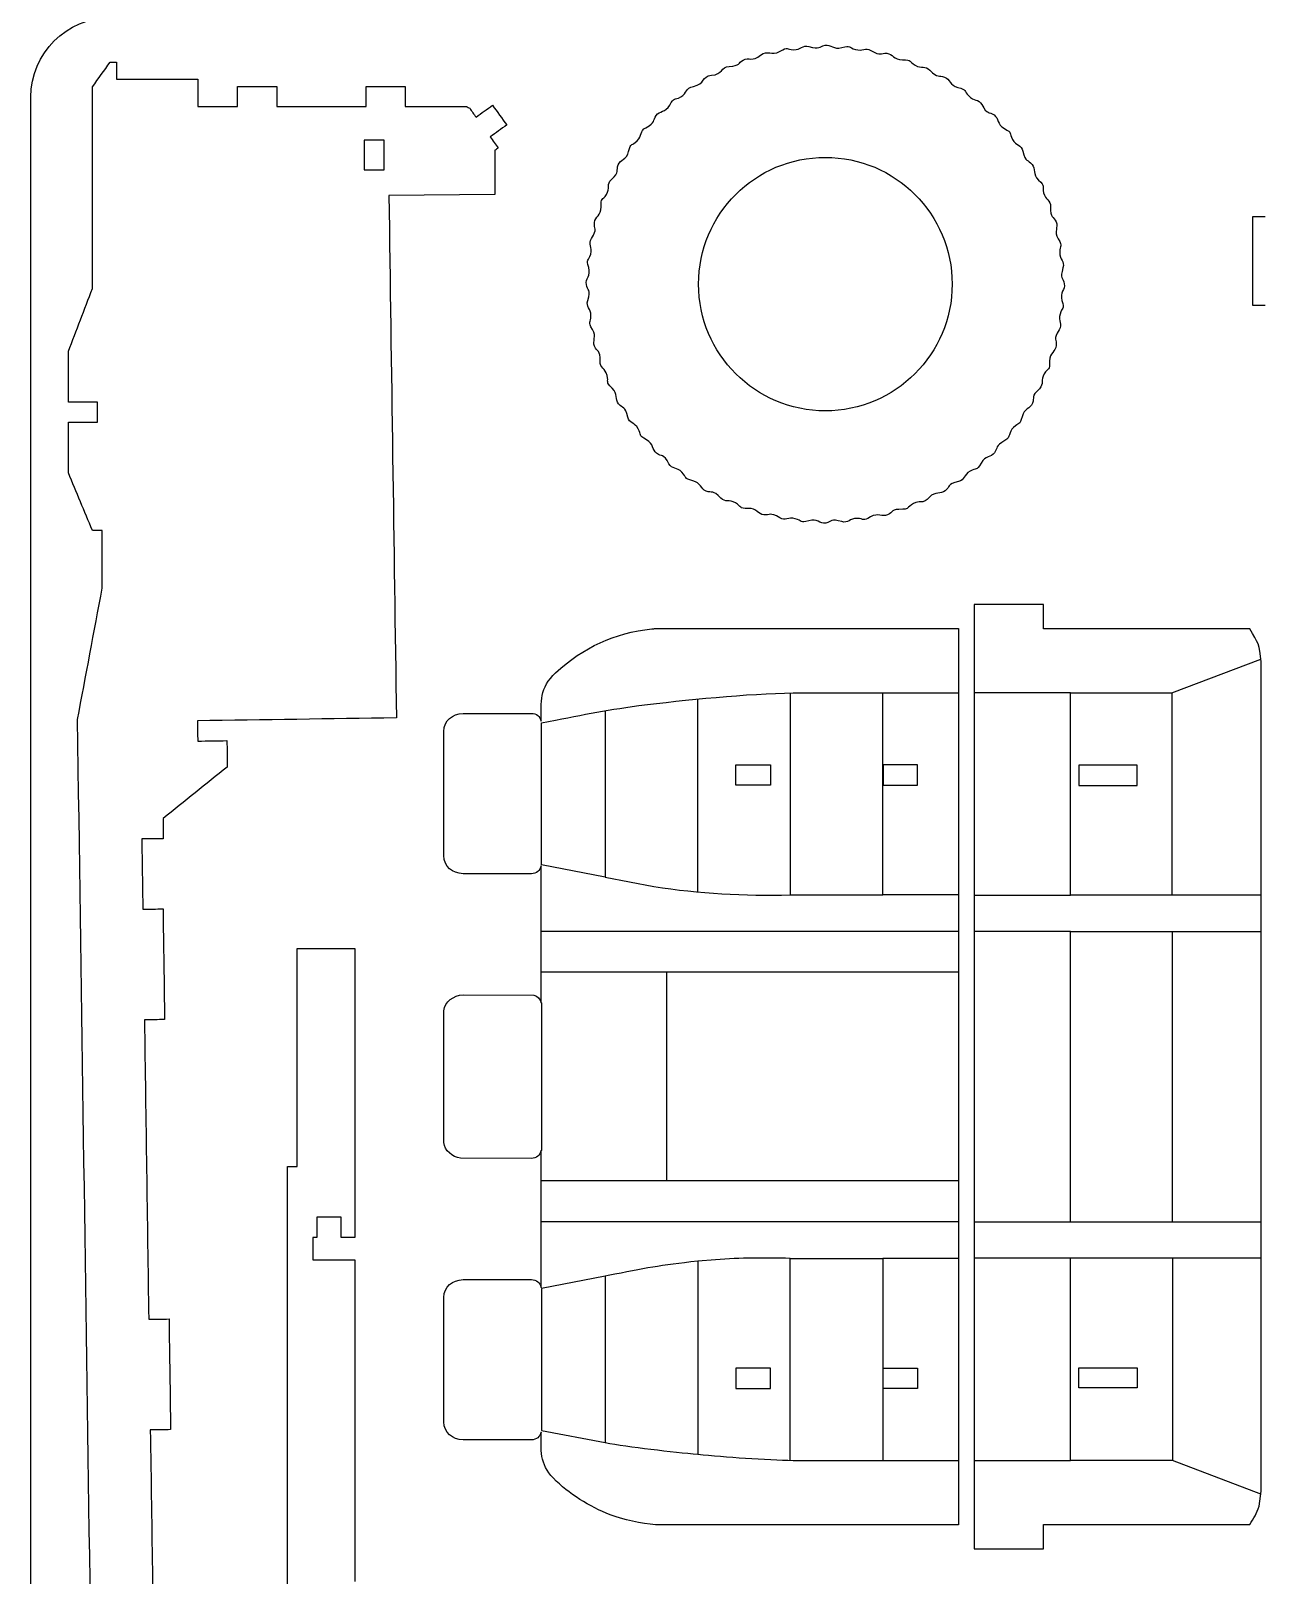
# Model space of a CAD drawing. Extents: x 1449 to 2334, y 110 to 990.
# Drawn here: x 1449.5 to 1604.4, y 354 to 548.2 of the extents above; entities that cross this region are included whole.
import ezdxf

# ---------------------------------------------------------------- set-up
doc = ezdxf.new("R2010")
doc.units = 0
doc.layers.get('0').update_dxf_attribs({"linetype": 'CONTINUOUS'})

msp = doc.modelspace()

# ---------------------------------------------------------------- linework, layer by layer
at = {"color": 175}
msp.add_line((1449.477645, 119.85946), (1449.477645, 539.85946), dxfattribs=at)
at = {"color": 3}
for p, q in [((1507.808845, 527.61476), (1494.471645, 527.47256)), ((1513.602045, 425.98416), (1513.602645, 443.20466)), ((1503.811145, 426.97636), (1512.704545, 426.93826)), ((1512.387445, 406.43186), (1503.491345, 406.45236)), ((1603.843745, 362.70336), (1604.107745, 364.57256))]:
    msp.add_line(p, q, dxfattribs=at)
at = {"color": 1}
for p, q in [((1592.888345, 464.96116), (1604.081045, 469.19536)), ((1533.299245, 439.90376), (1533.300445, 464.18556)), ((1544.927145, 464.94396), (1544.926545, 439.55346)), ((1545.294345, 464.95826), (1556.553745, 464.95836)), ((1556.553245, 439.56406), (1556.553745, 464.95836)), ((1556.553745, 464.95836), (1566.056745, 464.95856)), ((1580.140245, 464.96106), (1568.057745, 464.96096)), ((1580.139745, 464.61706), (1580.140245, 464.96106)), ((1580.142045, 439.86346), (1580.139745, 464.61706)), ((1580.140245, 464.96106), (1592.888345, 464.96116)), ((1592.888345, 464.96116), (1592.888345, 439.52156)), ((1521.673745, 462.72596), (1521.673345, 441.79036)), ((1513.669545, 443.32456), (1513.670445, 461.19006)), ((1521.673345, 441.79036), (1513.669545, 443.32456)), ((1521.673345, 441.79036), (1527.778945, 440.61756)), ((1544.926545, 439.55346), (1556.553245, 439.56406)), ((1566.055745, 439.56486), (1556.553245, 439.56406)), ((1568.059645, 439.52126), (1580.140045, 439.52116)), ((1580.140045, 439.52116), (1580.142045, 439.86346)), ((1592.888345, 439.52156), (1580.140045, 439.52116)), ((1592.959345, 439.52136), (1592.888345, 439.52156)), ((1604.107945, 439.52126), (1592.959345, 439.52136)), ((1566.055445, 434.95916), (1513.669145, 434.95376)), ((1580.140045, 434.95786), (1568.059645, 434.95806)), ((1580.140045, 434.95786), (1592.959245, 434.95816)), ((1580.142045, 434.61586), (1580.140045, 434.95786)), ((1592.959245, 434.95816), (1604.107045, 434.95786)), ((1592.959245, 398.45236), (1592.959245, 434.95816)), ((1580.142045, 398.79436), (1580.142045, 434.61586)), ((1566.055245, 429.82496), (1513.668745, 429.81976)), ((1529.379845, 429.82136), (1529.379845, 403.58786)), ((1513.658145, 425.97416), (1513.658145, 407.43506)), ((1566.055245, 403.58426), (1513.668745, 403.58946)), ((1566.055445, 398.45036), (1513.669145, 398.45566)), ((1568.059645, 398.45226), (1580.140045, 398.45206)), ((1580.140045, 398.45206), (1580.142045, 398.79436)), ((1580.140045, 398.45206), (1592.959245, 398.45236)), ((1592.959245, 398.45236), (1604.107045, 398.45196)), ((1535.532045, 393.68026), (1533.299245, 393.50566)), ((1533.299245, 393.50566), (1533.300445, 369.22456)), ((1544.927145, 368.46626), (1544.926545, 393.85656)), ((1544.926545, 393.85656), (1556.553245, 393.84576)), ((1556.553245, 393.84576), (1556.553745, 368.45176)), ((1566.055745, 393.84466), (1556.553245, 393.84576)), ((1580.140045, 393.88886), (1568.059645, 393.88896)), ((1580.139745, 368.79286), (1580.142045, 393.54666)), ((1592.959345, 393.88916), (1580.140045, 393.88886)), ((1580.142045, 393.54666), (1580.140045, 393.88886)), ((1592.959345, 393.88916), (1592.958845, 393.54666)), ((1592.958845, 393.54666), (1592.960045, 368.42246)), ((1604.107945, 393.88896), (1592.959345, 393.88916)), ((1521.673345, 391.61936), (1513.669545, 390.08506)), ((1522.039945, 391.68966), (1521.673345, 391.61936)), ((1521.673345, 391.61936), (1521.673745, 370.68426)), ((1513.669545, 390.08506), (1513.670445, 372.21996)), ((1513.670445, 372.21996), (1521.673745, 370.68426)), ((1545.294345, 368.45196), (1556.553745, 368.45176)), ((1556.553745, 368.45176), (1566.056745, 368.45156)), ((1568.057745, 368.44906), (1580.140245, 368.44916)), ((1580.140245, 368.44916), (1580.139745, 368.79286)), ((1592.888345, 368.44966), (1580.140245, 368.44916)), ((1592.960045, 368.42246), (1592.888345, 368.44966)), ((1604.081045, 364.21406), (1592.960045, 368.42246))]:
    msp.add_line(p, q, dxfattribs=at)
at = {"color": 175}
msp.add_open_spline([(1449.477645, 539.85946), (1449.477645, 545.35946), (1453.977645, 549.85946), (1459.477645, 549.85946)], degree=3, dxfattribs=at)
at = {"color": 3}
for points in [[(1541.189445, 545.12446), (1542.089545, 545.89416), (1542.530645, 544.95236), (1543.639145, 545.61746)], [(1543.639145, 545.61746), (1544.688345, 546.24656), (1544.394445, 545.82926), (1545.350045, 545.81446)], [(1545.350045, 545.81446), (1546.279245, 545.79996), (1546.461745, 546.45536), (1547.271845, 546.21346)], [(1547.271845, 546.21346), (1548.694745, 545.78856), (1548.483145, 546.24686), (1549.291645, 546.38316)], [(1549.291645, 546.38316), (1550.038545, 546.50906), (1550.348145, 545.78766), (1551.408145, 546.09276)], [(1551.408145, 546.09276), (1552.581845, 546.43076), (1552.192945, 546.10366), (1553.112245, 545.84266)], [(1553.112245, 545.84266), (1554.007445, 545.58836), (1554.352645, 546.17246), (1555.071645, 545.72996)], [(1555.071645, 545.72996), (1556.336145, 544.95146), (1556.251445, 545.44816), (1557.067145, 545.37056)], [(1457.217345, 541.16286), (1457.955645, 542.18966), (1458.693745, 543.21656), (1459.431945, 544.24326)], [(1459.431945, 544.24326), (1459.703945, 544.24326), (1459.975845, 544.24326), (1460.247845, 544.24326)], [(1460.247845, 544.24326), (1460.247845, 543.52946), (1460.247845, 542.81556), (1460.247845, 542.10166)], [(1535.006245, 542.60036), (1536.437645, 542.69986), (1536.229845, 543.66976), (1537.224445, 543.72626)], [(1537.224445, 543.72626), (1538.661345, 543.80796), (1538.318045, 544.12926), (1539.021245, 544.52056)], [(1539.021245, 544.52056), (1539.700445, 544.89836), (1540.195145, 544.27426), (1541.189445, 545.12446)], [(1557.067145, 545.37056), (1557.820445, 545.29886), (1557.933245, 544.52056), (1559.035345, 544.54196)], [(1559.035345, 544.54196), (1560.257245, 544.56576), (1559.796545, 544.35016), (1560.617545, 543.85956)], [(1560.617545, 543.85956), (1561.416745, 543.38226), (1561.900245, 543.85686), (1562.480245, 543.24476)], [(1460.247845, 542.10166), (1463.647245, 542.10186), (1467.046645, 542.10216), (1470.445945, 542.10236)], [(1470.445945, 542.10236), (1470.445945, 540.95756), (1470.445945, 539.81276), (1470.445945, 538.66796)], [(1532.741145, 541.20446), (1534.242945, 541.48246), (1533.765345, 542.51416), (1535.006245, 542.60036)], [(1562.480245, 543.24476), (1563.502545, 542.16636), (1563.551945, 542.66656), (1564.316445, 542.38016)], [(1564.316445, 542.38016), (1565.026145, 542.11426), (1564.931745, 541.33536), (1566.001445, 541.07026)], [(1457.217445, 515.78656), (1457.217445, 524.24526), (1457.217345, 532.70416), (1457.217345, 541.16286)], [(1475.456645, 538.65946), (1475.456845, 539.50956), (1475.457145, 540.35956), (1475.457345, 541.20956)], [(1475.457345, 541.20956), (1477.095745, 541.20946), (1478.734145, 541.20936), (1480.372645, 541.20916)], [(1480.372645, 541.20916), (1480.372545, 540.35906), (1480.372345, 539.50906), (1480.372245, 538.65896)], [(1491.623145, 541.20906), (1493.254845, 541.20956), (1494.886545, 541.21006), (1496.518245, 541.21056)], [(1491.624045, 538.65886), (1491.623745, 539.50896), (1491.623445, 540.35896), (1491.623145, 541.20906)], [(1496.518245, 541.21056), (1496.518545, 540.36056), (1496.518845, 539.51046), (1496.519045, 538.66036)], [(1529.766945, 538.84636), (1530.358045, 539.91676), (1530.317145, 539.41056), (1531.151345, 539.87416)], [(1531.151345, 539.87416), (1532.027745, 540.36136), (1531.729245, 541.01716), (1532.741145, 541.20446)], [(1566.001445, 541.07026), (1567.189545, 540.77586), (1566.687545, 540.68686), (1567.352945, 539.99946)], [(1567.352945, 539.99946), (1567.997645, 539.33366), (1568.591645, 539.66886), (1568.994145, 538.92376)], [(1470.445945, 538.66796), (1472.116145, 538.66516), (1473.786345, 538.66226), (1475.456645, 538.65946)], [(1480.372245, 538.65896), (1484.122845, 538.65896), (1487.873445, 538.65886), (1491.624045, 538.65886)], [(1496.519045, 538.66036), (1499.083345, 538.66356), (1501.647745, 538.66686), (1504.212045, 538.66996)], [(1504.212045, 538.66996), (1504.351345, 538.59996), (1504.490645, 538.52986), (1504.629945, 538.45986)], [(1504.629945, 538.45986), (1504.896445, 538.08736), (1505.163145, 537.71476), (1505.429745, 537.34226)], [(1505.429745, 537.34226), (1506.118645, 537.84016), (1506.807545, 538.33796), (1507.496445, 538.83586)], [(1507.496445, 538.83586), (1508.093145, 538.00886), (1508.689845, 537.18176), (1509.286545, 536.35476)], [(1528.065545, 537.55636), (1528.504545, 538.17346), (1529.233845, 537.88086), (1529.766945, 538.84636)], [(1568.994145, 538.92376), (1569.700045, 537.61726), (1569.875045, 538.09076), (1570.542745, 537.61576)], [(1509.286545, 536.35476), (1508.596145, 535.85666), (1507.905745, 535.35856), (1507.215345, 534.86046)], [(1525.681745, 534.36686), (1526.347245, 535.01116), (1526.013145, 535.60626), (1526.757345, 536.00796)], [(1526.757345, 536.00796), (1528.063245, 536.71276), (1527.591245, 536.89016), (1528.065545, 537.55636)], [(1570.542745, 537.61576), (1571.159945, 537.17656), (1570.867045, 536.44716), (1571.832345, 535.91386)], [(1571.832345, 535.91386), (1572.904345, 535.32176), (1572.396345, 535.36476), (1572.860645, 534.52966)], [(1507.215345, 534.86046), (1507.550845, 534.39546), (1507.886345, 533.93036), (1508.221845, 533.46536)], [(1524.610745, 533.01526), (1524.905245, 534.20366), (1524.994945, 533.70176), (1525.681745, 534.36686)], [(1572.860645, 534.52966), (1573.310445, 533.72016), (1573.971445, 533.88916), (1574.167545, 533.06656)], [(1508.221845, 533.46536), (1508.084045, 533.36596), (1507.946145, 533.26646), (1507.808345, 533.16706)], [(1507.808345, 533.16706), (1507.808545, 531.31626), (1507.808645, 529.46546), (1507.808845, 527.61476)], [(1523.301045, 531.33016), (1523.566245, 532.03916), (1524.345645, 531.94506), (1524.610745, 533.01526)], [(1533.397945, 516.34716), (1533.397945, 525.14826), (1540.532845, 532.28296), (1549.333945, 532.28296)], [(1549.333945, 532.28296), (1558.135145, 532.28296), (1565.269845, 525.14826), (1565.269845, 516.34716)], [(1574.167545, 533.06656), (1574.511945, 531.62246), (1574.802945, 532.03316), (1575.325045, 531.40156)], [(1522.436245, 529.49396), (1523.514345, 530.51566), (1523.014445, 530.56376), (1523.301045, 531.33016)], [(1575.325045, 531.40156), (1575.805245, 530.82056), (1575.338645, 530.18976), (1576.131945, 529.42346)], [(1521.821645, 527.63156), (1522.298645, 528.43036), (1521.824345, 528.91396), (1522.436245, 529.49396)], [(1576.131945, 529.42346), (1577.011545, 528.57376), (1576.532645, 528.74876), (1576.764945, 527.82126)], [(1494.471645, 527.47256), (1494.787745, 505.58356), (1495.103845, 483.69456), (1495.419945, 461.80556)], [(1521.139245, 526.04896), (1521.115445, 527.27116), (1521.331345, 526.81026), (1521.821645, 527.63156)], [(1576.764945, 527.82126), (1576.990345, 526.92116), (1577.672145, 526.91566), (1577.648445, 526.06916)], [(1520.310545, 524.08096), (1520.382345, 524.83446), (1521.160645, 524.94766), (1521.139245, 526.04896)], [(1577.648445, 526.06916), (1577.607345, 524.58436), (1577.994045, 524.90806), (1578.335345, 524.16186)], [(1603.075845, 524.84166), (1603.585545, 524.84256), (1604.095245, 524.84346), (1604.605045, 524.84436)], [(1603.075845, 513.64256), (1603.075845, 517.37566), (1603.075845, 521.10856), (1603.075845, 524.84166)], [(1519.951245, 522.08546), (1520.729745, 523.34926), (1520.232745, 523.26566), (1520.310545, 524.08096)], [(1578.335345, 524.16186), (1578.649445, 523.47486), (1578.034245, 522.98816), (1578.602845, 522.04206)], [(1519.838545, 520.12596), (1520.092945, 521.02026), (1519.508745, 521.36706), (1519.951245, 522.08546)], [(1578.602845, 522.04206), (1579.232945, 520.99386), (1578.816145, 521.28706), (1578.800745, 520.33076)], [(1578.800745, 520.33076), (1578.785745, 519.40386), (1579.441745, 519.21856), (1579.199745, 518.40926)], [(1519.297945, 516.30556), (1519.171745, 517.05166), (1519.893545, 517.36206), (1519.588345, 518.42206)], [(1519.588345, 518.42206), (1519.250445, 519.59476), (1519.576845, 519.20626), (1519.838545, 520.12596)], [(1579.199745, 518.40926), (1578.774645, 516.98646), (1579.233445, 517.19706), (1579.369645, 516.38956)], [(1454.188045, 507.89716), (1455.197845, 510.52696), (1456.207645, 513.15666), (1457.217445, 515.78656)], [(1519.467745, 514.28556), (1519.892645, 515.70836), (1519.434745, 515.49566), (1519.297945, 516.30556)], [(1549.333945, 500.41136), (1540.532845, 500.41136), (1533.397945, 507.54606), (1533.397945, 516.34716)], [(1565.269845, 516.34716), (1565.269845, 507.54606), (1558.135145, 500.41136), (1549.333945, 500.41136)], [(1579.369645, 516.38956), (1579.495545, 515.64296), (1578.774145, 515.33336), (1579.078945, 514.27256)], [(1519.866945, 512.36386), (1519.881945, 513.29066), (1519.225845, 513.47616), (1519.467745, 514.28556)], [(1578.828845, 512.56886), (1578.574845, 511.67376), (1579.158545, 511.32846), (1578.716045, 510.60936)], [(1579.078945, 514.27256), (1579.416645, 513.09796), (1579.090145, 513.48936), (1578.828845, 512.56886)], [(1604.605045, 513.64266), (1604.095245, 513.64266), (1603.585545, 513.64256), (1603.075845, 513.64256)], [(1520.064045, 510.65316), (1519.435145, 511.70066), (1519.851245, 511.40786), (1519.866945, 512.36386)], [(1520.332145, 508.53286), (1520.017645, 509.21976), (1520.631845, 509.70696), (1520.064045, 510.65316)], [(1578.716045, 510.60936), (1577.937445, 509.34436), (1578.435045, 509.42926), (1578.356945, 508.61366)], [(1454.188045, 501.52326), (1454.188045, 503.64786), (1454.188045, 505.77256), (1454.188045, 507.89716)], [(1521.019045, 506.62586), (1521.060545, 508.11056), (1520.673245, 507.78736), (1520.332145, 508.53286)], [(1578.356945, 508.61366), (1578.284845, 507.85966), (1577.507145, 507.74846), (1577.528145, 506.64546)], [(1521.902445, 504.87346), (1521.677045, 505.77386), (1520.995245, 505.77946), (1521.019045, 506.62586)], [(1522.534845, 503.27146), (1521.656245, 504.12166), (1522.134545, 503.94626), (1521.902445, 504.87346)], [(1576.845645, 505.06316), (1576.368245, 504.26486), (1576.844345, 503.78226), (1576.230745, 503.20076)], [(1577.528145, 506.64546), (1577.551445, 505.42386), (1577.337145, 505.88506), (1576.845645, 505.06316)], [(1523.342445, 501.29296), (1522.861545, 501.87476), (1523.328345, 502.50396), (1522.534845, 503.27146)], [(1576.230745, 503.20076), (1575.153045, 502.17936), (1575.653045, 502.13056), (1575.366445, 501.36466)], [(1457.859445, 501.52346), (1456.635645, 501.52336), (1455.411845, 501.52336), (1454.188045, 501.52326)], [(1457.859445, 498.97386), (1457.859445, 499.82376), (1457.859445, 500.67356), (1457.859445, 501.52346)], [(1524.499945, 499.62796), (1524.154445, 501.07356), (1523.865145, 500.66076), (1523.342445, 501.29296)], [(1575.366445, 501.36466), (1575.101345, 500.65636), (1574.321445, 500.74906), (1574.056545, 499.67926)], [(1454.188045, 498.97366), (1455.411845, 498.97376), (1456.635645, 498.97376), (1457.859445, 498.97386)], [(1454.188045, 492.59976), (1454.188045, 494.72436), (1454.188045, 496.84906), (1454.188045, 498.97366)], [(1525.806745, 498.16516), (1525.357145, 498.97416), (1524.696145, 498.80596), (1524.499945, 499.62796)], [(1574.056545, 499.67926), (1573.762245, 498.49166), (1573.671645, 498.99236), (1572.985645, 498.32796)], [(1526.835145, 496.78076), (1525.763945, 497.37226), (1526.271145, 497.32966), (1525.806745, 498.16516)], [(1572.985645, 498.32796), (1572.319645, 497.68286), (1572.654645, 497.08936), (1571.909945, 496.68686)], [(1528.124945, 495.07926), (1527.507145, 495.51846), (1527.800045, 496.24806), (1526.835145, 496.78076)], [(1570.601745, 495.13826), (1570.162445, 494.52086), (1569.432945, 494.81396), (1568.900245, 493.84916)], [(1571.909945, 496.68686), (1570.603045, 495.98106), (1571.076745, 495.80526), (1570.601745, 495.13826)], [(1529.673145, 493.77096), (1528.966545, 495.07876), (1528.794245, 494.60336), (1528.124945, 495.07926)], [(1531.314345, 492.69546), (1530.670945, 493.36076), (1530.075845, 493.02606), (1529.673145, 493.77096)], [(1568.900245, 493.84916), (1568.308645, 492.77786), (1568.352445, 493.28526), (1567.515945, 492.82046)], [(1457.217645, 485.36886), (1456.207745, 487.77916), (1455.197945, 490.18946), (1454.188045, 492.59976)], [(1532.665845, 491.62456), (1531.477245, 491.91946), (1531.979545, 492.00776), (1531.314345, 492.69546)], [(1534.350945, 490.31476), (1533.641945, 490.57966), (1533.736345, 491.35916), (1532.665845, 491.62456)], [(1566.052945, 491.51366), (1564.607645, 491.16846), (1565.020645, 490.87906), (1564.387945, 490.35616)], [(1567.515945, 492.82046), (1566.705145, 492.36996), (1566.877145, 491.71046), (1566.052945, 491.51366)], [(1536.187245, 489.45016), (1535.165445, 490.52796), (1535.118445, 490.02816), (1534.350945, 490.31476)], [(1538.049945, 488.83536), (1537.251745, 489.31246), (1536.768045, 488.83736), (1536.187245, 489.45016)], [(1562.409445, 489.54896), (1561.951245, 489.07506), (1561.918845, 488.97116), (1561.142545, 488.96676)], [(1564.387945, 490.35616), (1563.806345, 489.87546), (1563.176545, 490.34216), (1562.409445, 489.54896)], [(1539.632145, 488.15306), (1538.409745, 488.12996), (1538.871345, 488.34406), (1538.049945, 488.83536)], [(1541.600245, 487.32426), (1540.845745, 487.39596), (1540.734645, 488.17416), (1539.632145, 488.15306)], [(1543.595745, 486.96506), (1542.330145, 487.74366), (1542.416545, 487.24646), (1541.600245, 487.32426)], [(1557.148045, 487.34586), (1556.461345, 487.03136), (1555.974445, 487.64586), (1555.028245, 487.07776)], [(1559.055645, 488.03266), (1557.574445, 488.07516), (1557.893145, 487.68686), (1557.148045, 487.34586)], [(1561.142545, 488.96676), (1559.853445, 488.83476), (1560.009445, 488.00536), (1559.055645, 488.03266)], [(1545.555145, 486.85226), (1544.661045, 487.10676), (1544.314945, 486.52236), (1543.595745, 486.96506)], [(1547.259345, 486.60206), (1546.085045, 486.26446), (1546.475145, 486.59046), (1545.555145, 486.85226)], [(1549.375745, 486.31156), (1548.629445, 486.18546), (1548.319945, 486.90696), (1547.259345, 486.60206)], [(1551.395345, 486.48146), (1549.972745, 486.90656), (1550.184545, 486.44816), (1549.375745, 486.31156)], [(1553.317145, 486.88066), (1552.387445, 486.89536), (1552.207345, 486.23886), (1551.395345, 486.48146)], [(1555.028245, 487.07776), (1553.979745, 486.44816), (1554.272245, 486.86546), (1553.317145, 486.88066)], [(1458.441345, 485.36896), (1458.033445, 485.36896), (1457.625545, 485.36886), (1457.217645, 485.36886)], [(1458.441345, 478.13786), (1458.441345, 480.54826), (1458.441345, 482.95856), (1458.441345, 485.36896)], [(1455.346645, 461.58576), (1456.378245, 467.10316), (1457.409845, 472.62056), (1458.441345, 478.13786)], [(1576.753145, 476.05796), (1573.854445, 476.05706), (1570.955745, 476.05606), (1568.057145, 476.05516)], [(1568.057145, 476.05516), (1568.057145, 436.48846), (1568.057145, 396.92176), (1568.057145, 357.35506)], [(1576.753145, 472.99846), (1576.753145, 474.01826), (1576.753145, 475.03816), (1576.753145, 476.05796)], [(1515.433745, 467.46996), (1518.973745, 470.72426), (1522.750045, 472.47056), (1527.537745, 472.99966)], [(1527.537745, 472.99966), (1527.684845, 473.01336), (1527.832045, 473.02726), (1527.979045, 473.04096)], [(1527.979045, 473.04096), (1540.671745, 473.04376), (1553.364445, 473.04646), (1566.057145, 473.04926)], [(1566.057145, 473.04926), (1566.057145, 435.48656), (1566.057145, 397.92366), (1566.057145, 360.36096)], [(1602.674645, 472.99846), (1594.034145, 472.99846), (1585.393645, 472.99846), (1576.753145, 472.99846)], [(1604.107745, 468.83616), (1603.952445, 471.04926), (1603.710445, 471.28066), (1602.674645, 472.99846)], [(1604.107745, 364.57256), (1604.107745, 399.32716), (1604.107745, 434.08166), (1604.107745, 468.83616)], [(1513.603145, 461.38816), (1513.604845, 463.82996), (1513.392045, 465.59296), (1515.433745, 467.46996)], [(1501.361745, 460.09566), (1501.461845, 461.51906), (1502.429445, 462.29566), (1503.812145, 462.38036)], [(1503.812145, 462.38036), (1506.670945, 462.38056), (1509.529645, 462.38086), (1512.388445, 462.38116)], [(1512.388445, 462.38116), (1513.028145, 462.34216), (1513.467445, 462.02556), (1513.603145, 461.38816)], [(1458.205645, 263.74326), (1457.252645, 329.69076), (1456.299645, 395.63836), (1455.346645, 461.58576)], [(1495.419945, 461.80556), (1487.083145, 461.68466), (1478.746245, 461.56386), (1470.409445, 461.44296)], [(1470.409445, 461.44296), (1470.421745, 460.59326), (1470.433945, 459.74346), (1470.446245, 458.89376)], [(1470.446245, 458.89376), (1471.669945, 458.91146), (1472.893545, 458.92916), (1474.117245, 458.94696)], [(1474.117245, 458.94696), (1474.133245, 457.84236), (1474.149145, 456.73766), (1474.165145, 455.63296)], [(1501.361245, 444.49476), (1501.361445, 449.69516), (1501.361545, 454.89536), (1501.361745, 460.09566)], [(1474.165145, 455.63296), (1471.474345, 453.47626), (1468.783545, 451.31966), (1466.092845, 449.16296)], [(1466.092845, 449.16296), (1466.090545, 448.31156), (1466.088245, 447.46006), (1466.085945, 446.60866)], [(1466.085945, 446.60866), (1465.195945, 446.60826), (1464.305945, 446.60796), (1463.415945, 446.60756)], [(1463.415945, 446.60756), (1463.458545, 443.65696), (1463.501245, 440.70626), (1463.543945, 437.75566)], [(1503.811545, 442.21066), (1502.428745, 442.29506), (1501.461345, 443.07126), (1501.361245, 444.49476)], [(1513.602645, 443.20466), (1513.466845, 442.56716), (1513.027745, 442.25076), (1512.387945, 442.21146)], [(1512.387945, 442.21146), (1509.529145, 442.21116), (1506.670345, 442.21086), (1503.811545, 442.21066)], [(1463.543945, 437.75566), (1464.391245, 437.76816), (1465.238645, 437.78086), (1466.086045, 437.79336)], [(1466.086045, 437.79336), (1466.153145, 433.15536), (1466.220145, 428.51736), (1466.287245, 423.87936)], [(1482.961045, 405.42196), (1482.961045, 414.54936), (1482.961045, 423.67686), (1482.961045, 432.80426)], [(1482.961045, 432.80426), (1485.368345, 432.80426), (1487.775645, 432.80426), (1490.183045, 432.80426)], [(1490.183045, 432.80426), (1490.183045, 420.69186), (1490.183045, 408.57946), (1490.183045, 396.46706)], [(1501.381645, 424.98996), (1501.500245, 426.11246), (1502.582545, 426.93886), (1503.811145, 426.97636)], [(1512.704545, 426.93826), (1513.193145, 426.81636), (1513.497745, 426.47416), (1513.602045, 425.98416)], [(1466.287245, 423.87936), (1465.439845, 423.86706), (1464.592245, 423.85486), (1463.744845, 423.84256)], [(1463.744845, 423.84256), (1463.926045, 411.29496), (1464.107445, 398.74726), (1464.288645, 386.19956)], [(1501.381645, 408.41906), (1501.381645, 413.94266), (1501.381645, 419.46626), (1501.381645, 424.98996)], [(1503.491345, 406.45236), (1502.445745, 406.58076), (1501.488245, 407.40946), (1501.381645, 408.41906)], [(1513.602045, 407.42466), (1513.468945, 406.79946), (1513.012145, 406.45076), (1512.387445, 406.43186)], [(1513.611645, 404.26846), (1513.608545, 405.32056), (1513.605245, 406.37256), (1513.602045, 407.42466)], [(1481.737245, 341.47936), (1481.737245, 362.79356), (1481.737245, 384.10776), (1481.737245, 405.42196)], [(1481.737245, 405.42196), (1482.145245, 405.42196), (1482.553045, 405.42196), (1482.961045, 405.42196)], [(1513.602645, 390.20496), (1513.605645, 394.89286), (1513.608645, 399.58066), (1513.611645, 404.26846)], [(1488.460145, 399.01856), (1487.440345, 399.01856), (1486.420445, 399.01856), (1485.400645, 399.01856)], [(1485.400645, 399.01856), (1485.400645, 398.16796), (1485.400645, 397.31756), (1485.400645, 396.46706)], [(1488.460145, 396.46706), (1488.460145, 397.31756), (1488.460145, 398.16796), (1488.460145, 399.01856)], [(1485.400645, 396.46706), (1485.240645, 396.46706), (1485.080545, 396.46706), (1484.920545, 396.46706)], [(1484.920545, 396.46706), (1484.920545, 395.53256), (1484.920545, 394.59796), (1484.920545, 393.66356)], [(1490.183045, 396.46706), (1489.608745, 396.46706), (1489.034345, 396.46706), (1488.460145, 396.46706)], [(1484.920545, 393.66356), (1486.674745, 393.66356), (1488.428845, 393.66356), (1490.183045, 393.66356)], [(1490.183045, 393.66356), (1490.183045, 380.18826), (1490.183045, 366.71306), (1490.183045, 353.23786)], [(1501.361245, 388.91506), (1501.461345, 390.33866), (1502.428845, 391.11466), (1503.811545, 391.19906)], [(1503.811545, 391.19906), (1506.670345, 391.19876), (1509.529145, 391.19846), (1512.387945, 391.19816)], [(1512.387945, 391.19816), (1513.027645, 391.15886), (1513.466845, 390.84246), (1513.602645, 390.20496)], [(1501.361745, 373.31476), (1501.361545, 378.51486), (1501.361445, 383.71506), (1501.361245, 388.91506)], [(1464.288645, 386.19956), (1465.138445, 386.21186), (1465.988145, 386.22426), (1466.837945, 386.23656)], [(1466.837945, 386.23656), (1466.905045, 381.59856), (1466.971945, 376.96046), (1467.039045, 372.32246)], [(1503.812145, 371.03026), (1502.429445, 371.11486), (1501.461845, 371.89146), (1501.361745, 373.31476)], [(1467.039045, 372.32246), (1466.189345, 372.31016), (1465.339545, 372.29786), (1464.489845, 372.28556)], [(1464.489845, 372.28556), (1464.671145, 359.73786), (1464.852445, 347.19026), (1465.033645, 334.64266)], [(1512.388445, 371.02936), (1509.529645, 371.02966), (1506.670945, 371.03006), (1503.812145, 371.03026)], [(1513.603145, 372.02226), (1513.467445, 371.38486), (1513.028145, 371.06836), (1512.388445, 371.02936)], [(1515.156845, 366.20226), (1513.390245, 367.99316), (1513.604645, 369.80696), (1513.603145, 372.02226)], [(1522.269445, 361.63056), (1519.749645, 362.58326), (1517.046245, 364.28706), (1515.156845, 366.20226)], [(1527.979045, 360.36976), (1526.312545, 360.44756), (1523.844945, 361.03486), (1522.269445, 361.63056)], [(1602.674645, 360.41036), (1603.193945, 361.13496), (1603.591845, 361.82636), (1603.843745, 362.70336)], [(1566.057145, 360.36096), (1553.364445, 360.36386), (1540.671745, 360.36686), (1527.979045, 360.36976)], [(1576.753145, 357.35086), (1576.753145, 358.37066), (1576.753145, 359.39056), (1576.753145, 360.41036)], [(1576.753145, 360.41036), (1585.393645, 360.41036), (1594.034145, 360.41036), (1602.674645, 360.41036)], [(1568.057145, 357.35506), (1570.955745, 357.35366), (1573.854445, 357.35226), (1576.753145, 357.35086)]]:
    msp.add_open_spline(points, degree=3, dxfattribs=at)
at = {"color": 250}
for points in [[(1493.901245, 534.42866), (1493.051545, 534.42866), (1492.201645, 534.42856), (1491.351845, 534.42856)], [(1491.351845, 534.42856), (1491.351845, 533.18786), (1491.351845, 531.94726), (1491.351845, 530.70656)], [(1493.901345, 530.70676), (1493.901345, 531.94746), (1493.901245, 533.18796), (1493.901245, 534.42866)], [(1491.351845, 530.70656), (1492.201745, 530.70666), (1493.051545, 530.70666), (1493.901345, 530.70676)], [(1538.088645, 453.35886), (1538.088645, 454.20966), (1538.088645, 455.06056), (1538.088645, 455.91126)], [(1538.088645, 455.91126), (1539.533045, 455.91126), (1540.977445, 455.91126), (1542.421945, 455.91126)], [(1542.421945, 455.91126), (1542.421945, 455.06056), (1542.421945, 454.20966), (1542.421945, 453.35886)], [(1556.589145, 455.91146), (1556.589145, 455.06066), (1556.589045, 454.20986), (1556.589045, 453.35896)], [(1560.922545, 455.91146), (1559.478045, 455.91146), (1558.033645, 455.91146), (1556.589145, 455.91146)], [(1560.922545, 453.35896), (1560.922545, 454.20986), (1560.922545, 455.06066), (1560.922545, 455.91146)], [(1581.186545, 455.84676), (1581.186545, 454.99686), (1581.186445, 454.14696), (1581.186445, 453.29706)], [(1588.529345, 455.84676), (1586.081745, 455.84676), (1583.634145, 455.84676), (1581.186545, 455.84676)], [(1588.529345, 453.29716), (1588.529345, 454.14706), (1588.529345, 454.99686), (1588.529345, 455.84676)], [(1542.421945, 453.35886), (1540.977445, 453.35886), (1539.533045, 453.35886), (1538.088645, 453.35886)], [(1556.589045, 453.35896), (1558.033545, 453.35896), (1559.478045, 453.35896), (1560.922545, 453.35896)], [(1581.186445, 453.29706), (1583.634045, 453.29706), (1586.081745, 453.29716), (1588.529345, 453.29716)], [(1538.088645, 380.05126), (1538.088645, 379.20046), (1538.088645, 378.34966), (1538.088645, 377.49886)], [(1542.421945, 380.05126), (1540.977445, 380.05126), (1539.533045, 380.05126), (1538.088645, 380.05126)], [(1542.421945, 377.49876), (1542.421945, 378.34966), (1542.421945, 379.20046), (1542.421945, 380.05126)], [(1556.589145, 377.49876), (1556.589145, 378.34956), (1556.589045, 379.20046), (1556.589045, 380.05116)], [(1556.589045, 380.05116), (1558.033545, 380.05116), (1559.478045, 380.05116), (1560.922545, 380.05116)], [(1560.922545, 380.05116), (1560.922545, 379.20046), (1560.922545, 378.34956), (1560.922545, 377.49876)], [(1581.186445, 380.10976), (1583.634045, 380.10986), (1586.081745, 380.10986), (1588.529345, 380.10996)], [(1581.186545, 377.56026), (1581.186545, 378.41006), (1581.186445, 379.25996), (1581.186445, 380.10976)], [(1588.529345, 380.10996), (1588.529345, 379.26006), (1588.529345, 378.41016), (1588.529345, 377.56026)], [(1538.088645, 377.49886), (1539.533045, 377.49886), (1540.977445, 377.49876), (1542.421945, 377.49876)], [(1560.922545, 377.49876), (1559.478045, 377.49876), (1558.033645, 377.49876), (1556.589145, 377.49876)], [(1588.529345, 377.56026), (1586.081745, 377.56026), (1583.634145, 377.56026), (1581.186545, 377.56026)]]:
    msp.add_open_spline(points, degree=3, dxfattribs=at)
at = {"color": 1}
for points in [[(1525.893445, 463.34556), (1531.563245, 464.09726), (1539.666445, 464.84906), (1545.294345, 464.95826)], [(1513.670445, 461.19006), (1518.509945, 462.11876), (1521.370845, 462.74596), (1525.893445, 463.34556)], [(1527.778945, 440.61756), (1533.507545, 439.70896), (1539.119945, 439.40146), (1544.926545, 439.55346)], [(1533.299245, 393.50566), (1528.574645, 392.97446), (1526.661645, 392.62866), (1522.039945, 391.68966)], [(1544.926545, 393.85656), (1541.808545, 393.93746), (1538.646745, 393.91966), (1535.532045, 393.68026)], [(1521.673745, 370.68426), (1524.512745, 370.13916), (1530.275945, 369.52086), (1533.300445, 369.22456)], [(1533.300445, 369.22456), (1536.708245, 368.89136), (1541.902045, 368.51776), (1545.294345, 368.45196)]]:
    msp.add_open_spline(points, degree=3, dxfattribs=at)

doc.saveas('drawing.dxf')
